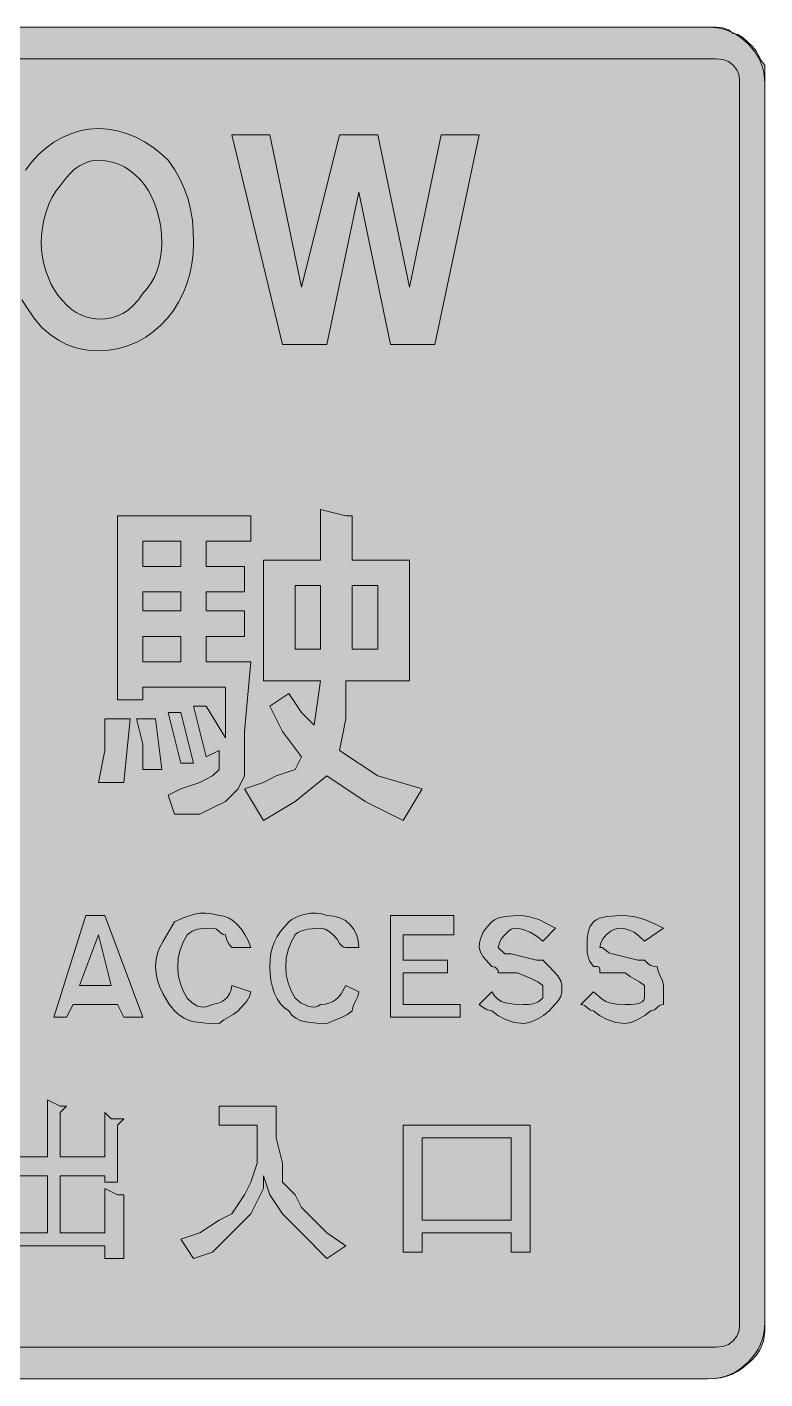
# Model space of a CAD drawing. Header units: metres. Extents: x 149 to 418, y 8 to 263.
# Drawn here: x 278.8 to 418.3, y 7.7 to 263.3 of the extents above; entities that cross this region are included whole.
import ezdxf

# ---------------------------------------------------------------- set-up
doc = ezdxf.new("R2010")
doc.units = ezdxf.units.M
for name, color, linetype, true_color in [('FILL_RED_FF0000', 7, 'Continuous', 0xff0000), ('FILL_WHITE_FFFFFF', 7, 'Continuous', 0xffffff), ('STROKE_RED_FF0000', 7, 'Continuous', 0xff0000), ('STROKE_WHITE_FFFFFF', 7, 'Continuous', 0xffffff)]:
    doc.layers.add(name, color=color, linetype=linetype, true_color=true_color)

msp = doc.modelspace()

# ---------------------------------------------------------------- hatches: boundary and pattern name
at = {"layer": 'FILL_RED_FF0000', "true_color": 0xff0000}
h = msp.add_hatch(color=7, dxfattribs=at)
h.dxf.hatch_style = 1
h.paths.add_polyline_path([(159.39, 13.7), (158.49, 13.83), (157.59, 14.19), (156.69, 14.88), (156, 15.78), (155.64, 16.68), (155.51, 17.58), (155.49, 18.48), (155.49, 252.48), (155.51, 253.38), (155.64, 254.28), (156, 255.18), (156.69, 256.08), (157.59, 256.77), (158.49, 257.13), (159.39, 257.26), (160.29, 257.28), (407.49, 257.28), (409.08, 257.26), (410.34, 257.13), (411.37, 256.77), (412.29, 256.08), (412.98, 255.18), (413.34, 254.28), (413.47, 253.38), (413.49, 252.48), (413.49, 18.48), (413.47, 17.58), (413.34, 16.68), (412.98, 15.78), (412.29, 14.88), (411.37, 14.19), (410.34, 13.83), (409.08, 13.7), (407.49, 13.68), (160.29, 13.68), (159.39, 13.7)])
at = {"layer": 'FILL_WHITE_FFFFFF', "true_color": 0xffffff}
h = msp.add_hatch(color=7, dxfattribs=at)
h.dxf.hatch_style = 1
h.paths.add_polyline_path([(159.39, 7.74), (158.49, 7.9), (157.59, 8.19), (156.69, 8.58), (154.89, 9.7), (153.09, 11.28), (151.51, 13.08), (150.39, 14.88), (150, 15.78), (149.71, 16.68), (149.55, 17.58), (149.49, 18.48), (149.49, 252.48), (149.55, 253.38), (149.71, 254.28), (150, 255.18), (150.39, 256.08), (151.51, 257.88), (153.09, 259.68), (154.89, 261.25), (156.69, 262.38), (157.59, 262.77), (158.49, 263.05), (159.39, 263.22), (160.29, 263.28), (407.49, 263.28), (409.08, 263.26), (410.34, 263.13), (411.37, 262.77), (412.29, 262.08), (413.19, 261.87), (414.09, 261.33), (415.89, 259.68), (416.6, 258.78), (417.09, 257.88), (417.58, 256.98), (418.29, 256.08), (418.29, 252.48), (418.29, 18.48), (418.25, 16.68), (417.99, 14.88), (417.7, 13.98), (417.28, 13.08), (416.68, 12.18), (415.89, 11.28), (414.07, 9.7), (413.13, 9.09), (412.14, 8.58), (411.1, 8.19), (409.98, 7.9), (408.79, 7.74), (407.49, 7.68), (160.29, 7.68), (159.39, 7.74)])
h = msp.add_hatch(color=7, dxfattribs=at)
h.dxf.hatch_style = 1
h.paths.add_polyline_path([(295.87, 243.65), (297.63, 243.13), (299.34, 242.43), (301, 241.56), (302.58, 240.54), (304.09, 239.37), (305.49, 238.08), (306.73, 236.28), (307.76, 234.46), (308.59, 232.62), (309.24, 230.73), (309.72, 228.79), (310.05, 226.77), (310.23, 224.68), (310.29, 222.48), (310.21, 220.47), (309.96, 218.5), (309.55, 216.59), (309, 214.74), (308.29, 212.96), (307.44, 211.28), (306.46, 209.7), (305.34, 208.23), (304.1, 206.89), (302.73, 205.69), (301.25, 204.64), (299.66, 203.75), (297.96, 203.04), (296.16, 202.51), (294.27, 202.19), (292.29, 202.08), (290.89, 202.14), (289.4, 202.34), (287.86, 202.71), (286.29, 203.28), (284.72, 204.07), (283.18, 205.12), (281.69, 206.44), (280.29, 208.08), (279, 209.88), (277.83, 211.68), (276.81, 213.48), (275.94, 215.28), (275.24, 217.08), (274.72, 218.88), (274.4, 220.68), (274.29, 222.48), (274.39, 224.7), (274.67, 226.85), (275.13, 228.93), (275.75, 230.92), (276.53, 232.81), (277.45, 234.59), (278.51, 236.25), (279.69, 237.78), (280.98, 239.17), (282.38, 240.41), (283.86, 241.49), (285.43, 242.39), (287.06, 243.11), (288.76, 243.64), (290.51, 243.97), (292.29, 244.08), (294.09, 243.97), (295.87, 243.65)])
h.paths.add_polyline_path([(290.49, 237.84), (289.59, 237.51), (288.69, 237.03), (287.79, 236.38), (286.89, 235.55), (285.99, 234.52), (285.09, 233.28), (284.25, 232.27), (283.52, 231.09), (282.9, 229.76), (282.39, 228.33), (282, 226.85), (281.71, 225.35), (281.55, 223.88), (281.49, 222.48), (281.55, 221.13), (281.71, 219.79), (281.97, 218.48), (282.33, 217.19), (283.33, 214.76), (283.94, 213.63), (284.64, 212.58), (285.41, 211.61), (286.24, 210.74), (287.13, 209.97), (288.07, 209.32), (289.07, 208.79), (290.1, 208.4), (291.18, 208.16), (292.29, 208.08), (293.59, 208.14), (294.78, 208.32), (295.9, 208.65), (296.94, 209.13), (297.93, 209.78), (298.87, 210.61), (299.79, 211.64), (300.69, 212.88), (301.53, 213.83), (302.27, 214.89), (302.88, 216.02), (303.39, 217.23), (303.78, 218.49), (304.06, 219.8), (304.23, 221.13), (304.29, 222.48), (304.23, 224.04), (304.07, 225.56), (303.8, 227.04), (303.43, 228.46), (302.96, 229.82), (302.39, 231.11), (301.73, 232.31), (300.99, 233.43), (300.16, 234.45), (299.25, 235.36), (298.26, 236.15), (297.2, 236.82), (296.07, 237.36), (294.87, 237.75), (293.61, 238), (292.29, 238.08), (291.39, 238.02), (290.49, 237.84)], flags=16)
h = msp.add_hatch(color=7, dxfattribs=at)
h.dxf.hatch_style = 1
h.paths.add_polyline_path([(317.49, 242.88), (324.69, 242.88), (330.69, 214.08), (337.89, 242.88), (345.09, 242.88), (351.09, 214.08), (357.09, 242.88), (364.29, 242.88), (355.89, 203.28), (347.49, 203.28), (341.49, 232.08), (335.49, 203.28), (334.29, 203.28), (327.09, 203.28), (317.49, 242.88)])
h = msp.add_hatch(color=7, dxfattribs=at)
h.dxf.hatch_style = 1
h.paths.add_polyline_path([(340.29, 169.68), (340.29, 162.48), (351.09, 162.48), (351.09, 139.68), (339.09, 139.68), (339.09, 132.48), (337.89, 126.48), (345.09, 121.68), (353.49, 119.28), (349.89, 113.28), (342.69, 116.88), (335.49, 121.68), (329.49, 116.88), (323.49, 113.28), (319.89, 119.28), (323.49, 120.48), (325.89, 121.68), (329.49, 122.88), (330.69, 125.28), (327.09, 130.08), (324.69, 134.88), (328.29, 137.28), (330.69, 133.68), (333.09, 131.28), (334.29, 139.68), (323.49, 139.68), (323.49, 162.48), (334.29, 162.48), (334.29, 172.08), (339.09, 170.88), (340.29, 170.88), (340.29, 169.68)])
h.paths.add_polyline_path([(329.49, 157.68), (329.49, 145.68), (334.29, 145.68), (334.29, 157.68), (329.49, 157.68)], flags=16)
h.paths.add_polyline_path([(345.09, 157.68), (340.29, 157.68), (340.29, 145.68), (345.09, 145.68), (345.09, 157.68)], flags=16)
h = msp.add_hatch(color=7, dxfattribs=at)
h.dxf.hatch_style = 1
h.paths.add_polyline_path([(312.69, 161.28), (319.89, 161.28), (319.89, 156.48), (312.69, 156.48), (312.69, 152.88), (319.89, 152.88), (319.89, 148.08), (312.69, 148.08), (312.69, 143.28), (321.09, 143.28), (319.89, 130.08), (319.89, 126.48), (319.89, 124.08), (319.89, 121.68), (318.69, 119.28), (316.29, 116.88), (313.89, 115.68), (311.49, 114.48), (309.09, 114.48), (306.69, 114.48), (305.49, 118.08), (307.89, 119.28), (311.49, 120.48), (313.89, 121.68), (315.09, 122.88), (315.09, 126.48), (312.69, 125.28), (311.49, 130.08), (310.29, 134.88), (312.69, 134.88), (316.29, 128.88), (316.29, 138.48), (300.69, 138.48), (300.69, 136.08), (295.89, 136.08), (295.89, 170.88), (321.09, 170.88), (321.09, 166.08), (312.69, 166.08), (312.69, 161.28)])
h.paths.add_polyline_path([(300.69, 161.28), (307.89, 161.28), (307.89, 166.08), (300.69, 166.08), (300.69, 161.28)], flags=16)
h.paths.add_polyline_path([(300.69, 156.48), (300.69, 152.88), (307.89, 152.88), (307.89, 156.48), (300.69, 156.48)], flags=16)
h.paths.add_polyline_path([(307.89, 148.08), (300.69, 148.08), (300.69, 143.28), (307.89, 143.28), (307.89, 148.08)], flags=16)
h = msp.add_hatch(color=7, dxfattribs=at)
h.dxf.hatch_style = 1
h.paths.add_polyline_path([(310.29, 124.08), (307.89, 124.08), (305.49, 133.68), (307.89, 133.68), (310.29, 124.08)])
h = msp.add_hatch(color=7, dxfattribs=at)
h.dxf.hatch_style = 1
h.paths.add_polyline_path([(297.09, 120.48), (292.29, 120.48), (293.49, 126.48), (293.49, 132.48), (298.29, 132.48), (297.09, 120.48)])
h = msp.add_hatch(color=7, dxfattribs=at)
h.dxf.hatch_style = 1
h.paths.add_polyline_path([(304.29, 122.88), (300.69, 122.88), (300.69, 127.68), (299.49, 132.48), (303.09, 132.48), (304.29, 122.88)])
h = msp.add_hatch(color=7, dxfattribs=at)
h.dxf.hatch_style = 1
h.paths.add_polyline_path([(300.69, 76.08), (297.09, 76.08), (295.89, 78.48), (287.49, 78.48), (286.29, 76.08), (283.89, 76.08), (289.89, 95.28), (293.49, 95.28), (300.69, 76.08)])
h.paths.add_polyline_path([(292.29, 91.68), (288.69, 82.08), (294.69, 82.08), (292.29, 91.68)], flags=16)
h = msp.add_hatch(color=7, dxfattribs=at)
h.dxf.hatch_style = 1
h.paths.add_polyline_path([(321.09, 80.88), (320.88, 79.98), (320.34, 79.08), (318.69, 77.28), (317.79, 76.57), (316.89, 76.08), (315.99, 75.59), (315.09, 74.88), (312.6, 74.92), (310.44, 75.18), (309.45, 75.47), (308.51, 75.89), (307.59, 76.49), (306.69, 77.28), (305.62, 78.59), (304.44, 80.58), (303.91, 81.76), (303.48, 83.02), (303.2, 84.33), (303.09, 85.68), (303.2, 86.98), (303.48, 88.17), (303.91, 89.29), (304.44, 90.33), (306.69, 94.08), (308.51, 94.94), (310.44, 95.58), (311.48, 95.74), (312.6, 95.77), (313.79, 95.62), (315.09, 95.28), (315.99, 95.17), (316.87, 94.85), (317.73, 94.33), (318.54, 93.63), (319.3, 92.76), (319.98, 91.74), (320.59, 90.57), (321.09, 89.28), (317.49, 89.28), (316.89, 90.03), (316.48, 90.8), (316.29, 91.68), (315.89, 91.73), (315.58, 91.87), (315.09, 92.28), (314.6, 92.69), (314.29, 92.83), (313.89, 92.88), (312.3, 92.86), (311.04, 92.73), (310.01, 92.37), (309.09, 91.68), (308.3, 90.28), (307.74, 88.79), (307.4, 87.25), (307.29, 85.68), (307.4, 84.11), (307.74, 82.57), (308.3, 81.08), (309.09, 79.68), (310.01, 78.82), (311.04, 78.18), (311.63, 78.02), (312.3, 77.99), (313.04, 78.14), (313.89, 78.48), (314.96, 78.7), (315.56, 78.99), (316.14, 79.38), (316.67, 79.89), (317.1, 80.5), (317.38, 81.24), (317.49, 82.08), (321.09, 80.88)])
h = msp.add_hatch(color=7, dxfattribs=at)
h.dxf.hatch_style = 1
h.paths.add_polyline_path([(339.09, 89.28), (338.69, 89.33), (338.38, 89.49), (337.89, 90.03), (337.4, 90.8), (336.69, 91.68), (335.94, 92.28), (335.17, 92.69), (334.29, 92.88), (331.89, 92.73), (330.58, 92.37), (329.99, 92.08), (329.49, 91.68), (328.7, 90.28), (328.14, 88.79), (327.8, 87.25), (327.69, 85.68), (327.8, 84.11), (328.14, 82.57), (328.7, 81.08), (329.49, 79.68), (330.58, 78.82), (331.89, 78.18), (332.56, 78.02), (333.2, 77.99), (333.79, 78.14), (334.29, 78.48), (335.14, 78.54), (335.88, 78.7), (336.55, 78.99), (337.14, 79.38), (337.68, 79.89), (338.17, 80.5), (339.09, 82.08), (341.49, 80.88), (341.3, 79.98), (340.89, 79.08), (340.48, 78.18), (340.29, 77.28), (339.37, 76.57), (338.34, 76.08), (335.49, 74.88), (333.52, 74.92), (331.44, 75.18), (330.46, 75.47), (329.58, 75.89), (328.85, 76.49), (328.29, 77.28), (327.45, 77.84), (326.71, 78.59), (326.1, 79.52), (325.59, 80.58), (325.2, 81.76), (324.91, 83.02), (324.75, 84.33), (324.69, 85.68), (324.75, 86.98), (324.91, 88.17), (325.2, 89.29), (325.59, 90.33), (326.1, 91.32), (326.71, 92.26), (328.29, 94.08), (328.85, 94.53), (329.58, 94.94), (330.46, 95.3), (331.44, 95.58), (332.47, 95.74), (333.52, 95.77), (334.54, 95.62), (335.49, 95.28), (336.78, 95.17), (337.95, 94.85), (338.97, 94.33), (339.84, 93.63), (340.54, 92.76), (341.06, 91.74), (341.38, 90.57), (341.49, 89.28), (339.09, 89.28)])
h = msp.add_hatch(color=7, dxfattribs=at)
h.dxf.hatch_style = 1
h.paths.add_polyline_path([(347.49, 95.28), (359.49, 95.28), (359.49, 91.68), (349.89, 91.68), (349.89, 86.88), (358.29, 86.88), (358.29, 84.48), (349.89, 84.48), (349.89, 78.48), (360.69, 78.48), (360.69, 76.08), (347.49, 76.08), (347.49, 95.28)])
h = msp.add_hatch(color=7, dxfattribs=at)
h.dxf.hatch_style = 1
h.paths.add_polyline_path([(375.09, 86.88), (376.29, 86.88), (377.49, 85.68), (379.14, 83.88), (379.68, 82.98), (379.89, 82.08), (379.89, 80.88), (379.68, 79.98), (379.14, 79.08), (377.49, 77.28), (376.4, 76.4), (375.09, 75.63), (373.78, 75.09), (372.69, 74.88), (370.91, 75.09), (369.24, 75.63), (367.8, 76.4), (366.69, 77.28), (365.81, 77.47), (365.04, 77.88), (364.29, 78.48), (366.69, 80.88), (367.19, 80.09), (367.8, 79.49), (368.48, 79.07), (369.24, 78.78), (370.91, 78.52), (372.69, 78.48), (373.59, 78.5), (374.49, 78.63), (375.39, 78.99), (376.29, 79.68), (376.29, 82.08), (375.37, 82.79), (374.34, 83.28), (371.49, 84.48), (367.89, 84.48), (367.84, 84.88), (367.7, 85.17), (367.29, 85.53), (366.69, 85.68), (365.04, 87.48), (364.5, 88.38), (364.29, 89.28), (364.34, 90.13), (364.5, 90.87), (365.04, 92.13), (365.81, 93.16), (366.69, 94.08), (367.19, 94.48), (367.78, 94.77), (369.09, 95.13), (371.49, 95.28), (372.73, 95.23), (373.8, 95.07), (375.54, 94.53), (378.69, 92.88), (376.29, 90.48), (375.2, 91.36), (373.89, 92.13), (372.58, 92.67), (371.49, 92.88), (370.78, 92.86), (370.29, 92.73), (369.8, 92.37), (369.09, 91.68), (368.49, 90.93), (368.08, 90.16), (367.89, 89.28), (369.09, 88.08), (370.29, 88.08), (375.09, 86.88)])
h = msp.add_hatch(color=7, dxfattribs=at)
h.dxf.hatch_style = 1
h.paths.add_polyline_path([(394.29, 86.88), (395.49, 86.88), (396.2, 86.19), (396.69, 85.83), (397.18, 85.7), (397.89, 85.68), (398.08, 84.78), (398.49, 83.88), (398.9, 82.98), (399.09, 82.08), (399.09, 80.88), (399.09, 79.68), (399.09, 78.48), (398.69, 78.43), (398.38, 78.29), (397.89, 77.88), (397.4, 77.47), (397.09, 77.33), (396.69, 77.28), (395.6, 76.4), (394.29, 75.63), (392.98, 75.09), (391.89, 74.88), (390.11, 75.09), (388.44, 75.63), (387, 76.4), (385.89, 77.28), (385.49, 77.33), (385.18, 77.47), (384.69, 77.88), (384.2, 78.29), (383.89, 78.43), (383.49, 78.48), (385.89, 80.88), (387.5, 79.49), (388.21, 79.07), (388.89, 78.78), (390.28, 78.52), (391.89, 78.48), (392.96, 78.5), (394.14, 78.63), (394.67, 78.77), (395.1, 78.99), (395.38, 79.28), (395.49, 79.68), (395.49, 82.08), (394.59, 82.79), (393.69, 83.28), (392.79, 83.77), (391.89, 84.48), (387.09, 84.48), (387.07, 85.17), (386.94, 85.53), (386.58, 85.66), (385.89, 85.68), (385.2, 86.58), (384.84, 87.48), (384.71, 88.38), (384.69, 89.28), (384.71, 90.87), (384.84, 92.13), (385.2, 93.16), (385.89, 94.08), (386.39, 94.48), (387, 94.77), (388.44, 95.13), (390.11, 95.26), (391.89, 95.28), (393.69, 95.07), (395.49, 94.53), (397.29, 93.76), (399.09, 92.88), (395.49, 90.48), (394.57, 91.36), (393.54, 92.13), (392.28, 92.67), (391.54, 92.83), (390.69, 92.88), (389.94, 92.73), (389.17, 92.37), (388.29, 91.68), (387.69, 90.93), (387.28, 90.16), (387.09, 89.28), (387.49, 89.23), (387.8, 89.09), (388.29, 88.68), (388.78, 88.27), (389.09, 88.13), (389.49, 88.08), (394.29, 86.88)])
h = msp.add_hatch(color=7, dxfattribs=at)
h.dxf.hatch_style = 1
h.paths.add_polyline_path([(274.29, 56.88), (275.49, 56.88), (274.29, 55.68), (274.29, 49.68), (282.69, 49.68), (282.69, 60.48), (285.09, 59.28), (286.29, 59.28), (285.09, 58.08), (285.09, 49.68), (293.49, 49.68), (293.49, 58.08), (294.69, 56.88), (295.89, 56.88), (297.09, 56.88), (295.89, 55.68), (295.89, 44.88), (293.49, 44.88), (293.49, 46.08), (285.09, 46.08), (285.09, 35.28), (293.49, 35.28), (293.49, 43.68), (295.89, 42.48), (297.09, 42.48), (297.09, 41.28), (297.09, 30.48), (293.49, 30.48), (293.49, 32.88), (274.29, 32.88), (274.29, 30.48), (270.69, 30.48), (270.69, 43.68), (273.09, 43.68), (274.29, 42.48), (274.29, 41.28), (274.29, 35.28), (282.69, 35.28), (282.69, 46.08), (274.29, 46.08), (274.29, 44.88), (271.89, 44.88), (271.89, 58.08), (273.09, 56.88), (274.29, 56.88)])
h = msp.add_hatch(color=7, dxfattribs=at)
h.dxf.hatch_style = 1
h.paths.add_polyline_path([(325.89, 59.28), (325.89, 53.28), (327.09, 48.48), (327.09, 44.88), (329.49, 42.48), (330.69, 40.08), (333.09, 37.68), (335.49, 35.28), (339.09, 32.88), (335.49, 30.48), (330.69, 35.28), (327.09, 38.88), (324.69, 42.48), (323.49, 46.08), (323.49, 43.68), (322.29, 41.28), (321.09, 38.88), (319.89, 37.68), (317.49, 35.28), (316.29, 34.08), (313.89, 31.68), (310.29, 30.48), (307.89, 34.08), (311.49, 35.28), (315.09, 37.68), (317.49, 38.88), (319.89, 42.48), (321.09, 44.88), (322.29, 48.48), (322.29, 52.08), (322.29, 55.68), (315.09, 55.68), (315.09, 59.28), (325.89, 59.28)])
h = msp.add_hatch(color=7, dxfattribs=at)
h.dxf.hatch_style = 1
h.paths.add_polyline_path([(373.89, 55.68), (373.89, 31.68), (370.29, 31.68), (370.29, 35.28), (353.49, 35.28), (353.49, 31.68), (349.89, 31.68), (349.89, 55.68), (373.89, 55.68)])
h.paths.add_polyline_path([(370.29, 53.28), (353.49, 53.28), (353.49, 37.68), (370.29, 37.68), (370.29, 53.28)], flags=16)

# ---------------------------------------------------------------- linework, layer by layer
at = {"layer": 'FILL_RED_FF0000', "lineweight": 0, "true_color": 0xff0000}
msp.add_lwpolyline([(160.29, 257.28), (407.49, 257.28), (409.08, 257.26), (410.34, 257.13), (411.37, 256.77), (412.29, 256.08), (412.98, 255.18), (413.34, 254.28), (413.47, 253.38), (413.49, 252.48), (413.49, 18.48), (413.47, 17.58), (413.34, 16.68), (412.98, 15.78), (412.29, 14.88), (411.37, 14.19), (410.34, 13.83), (409.08, 13.7), (407.49, 13.68), (160.29, 13.68)], dxfattribs=at)
at = {"layer": 'FILL_WHITE_FFFFFF', "lineweight": 0, "true_color": 0xffffff}
for points in [[(160.29, 263.28), (407.49, 263.28), (409.08, 263.26), (410.34, 263.13), (411.37, 262.77), (412.29, 262.08), (413.19, 261.87), (414.09, 261.33), (415.89, 259.68), (416.6, 258.78), (417.09, 257.88), (417.58, 256.98), (418.29, 256.08), (418.29, 252.48), (418.29, 18.48), (418.25, 16.68), (417.99, 14.88), (417.7, 13.98), (417.28, 13.08), (416.68, 12.18), (415.89, 11.28), (414.07, 9.7), (413.13, 9.09), (412.14, 8.58), (411.1, 8.19), (409.98, 7.9), (408.79, 7.74), (407.49, 7.68), (160.29, 7.68)], [(278.51, 236.25), (279.69, 237.78), (280.98, 239.17), (282.38, 240.41), (283.86, 241.49), (285.43, 242.39), (287.06, 243.11), (288.76, 243.64), (290.51, 243.97), (292.29, 244.08), (294.09, 243.97), (295.87, 243.65), (297.63, 243.13), (299.34, 242.43), (301, 241.56), (302.58, 240.54), (304.09, 239.37), (305.49, 238.08), (306.73, 236.28), (307.76, 234.46), (308.59, 232.62), (309.24, 230.73), (309.72, 228.79), (310.05, 226.77), (310.23, 224.68), (310.29, 222.48), (310.21, 220.47), (309.96, 218.5), (309.55, 216.59), (309, 214.74), (308.29, 212.96), (307.44, 211.28), (306.46, 209.7), (305.34, 208.23), (304.1, 206.89), (302.73, 205.69), (301.25, 204.64), (299.66, 203.75), (297.96, 203.04), (296.16, 202.51), (294.27, 202.19), (292.29, 202.08), (290.89, 202.14), (289.4, 202.34), (287.86, 202.71), (286.29, 203.28), (284.72, 204.07), (283.18, 205.12), (281.69, 206.44), (280.29, 208.08), (279, 209.88), (277.83, 211.68)], [(274.29, 49.68), (282.69, 49.68), (282.69, 60.48), (285.09, 59.28), (286.29, 59.28), (285.09, 58.08), (285.09, 49.68), (293.49, 49.68), (293.49, 58.08), (294.69, 56.88), (295.89, 56.88), (297.09, 56.88), (295.89, 55.68), (295.89, 44.88), (293.49, 44.88), (293.49, 46.08), (285.09, 46.08), (285.09, 35.28), (293.49, 35.28), (293.49, 43.68), (295.89, 42.48), (297.09, 42.48), (297.09, 41.28), (297.09, 30.48), (293.49, 30.48), (293.49, 32.88), (274.29, 32.88)], [(274.29, 35.28), (282.69, 35.28), (282.69, 46.08), (274.29, 46.08)]]:
    msp.add_lwpolyline(points, dxfattribs=at)
for points in [[(317.49, 242.88), (324.69, 242.88), (330.69, 214.08), (337.89, 242.88), (345.09, 242.88), (351.09, 214.08), (357.09, 242.88), (364.29, 242.88), (355.89, 203.28), (347.49, 203.28), (341.49, 232.08), (335.49, 203.28), (334.29, 203.28), (327.09, 203.28)], [(290.49, 237.84), (289.59, 237.51), (288.69, 237.03), (287.79, 236.38), (286.89, 235.55), (285.99, 234.52), (285.09, 233.28), (284.25, 232.27), (283.52, 231.09), (282.9, 229.76), (282.39, 228.33), (282, 226.85), (281.71, 225.35), (281.55, 223.88), (281.49, 222.48), (281.55, 221.13), (281.71, 219.79), (281.97, 218.48), (282.33, 217.19), (283.33, 214.76), (283.94, 213.63), (284.64, 212.58), (285.41, 211.61), (286.24, 210.74), (287.13, 209.97), (288.07, 209.32), (289.07, 208.79), (290.1, 208.4), (291.18, 208.16), (292.29, 208.08), (293.59, 208.14), (294.78, 208.32), (295.9, 208.65), (296.94, 209.13), (297.93, 209.78), (298.87, 210.61), (299.79, 211.64), (300.69, 212.88), (301.53, 213.83), (302.27, 214.89), (302.88, 216.02), (303.39, 217.23), (303.78, 218.49), (304.06, 219.8), (304.23, 221.13), (304.29, 222.48), (304.23, 224.04), (304.07, 225.56), (303.8, 227.04), (303.43, 228.46), (302.96, 229.82), (302.39, 231.11), (301.73, 232.31), (300.99, 233.43), (300.16, 234.45), (299.25, 235.36), (298.26, 236.15), (297.2, 236.82), (296.07, 237.36), (294.87, 237.75), (293.61, 238), (292.29, 238.08), (291.39, 238.02)], [(340.29, 169.68), (340.29, 162.48), (351.09, 162.48), (351.09, 139.68), (339.09, 139.68), (339.09, 132.48), (337.89, 126.48), (345.09, 121.68), (353.49, 119.28), (349.89, 113.28), (342.69, 116.88), (335.49, 121.68), (329.49, 116.88), (323.49, 113.28), (319.89, 119.28), (323.49, 120.48), (325.89, 121.68), (329.49, 122.88), (330.69, 125.28), (327.09, 130.08), (324.69, 134.88), (328.29, 137.28), (330.69, 133.68), (333.09, 131.28), (334.29, 139.68), (323.49, 139.68), (323.49, 162.48), (334.29, 162.48), (334.29, 172.08), (339.09, 170.88), (340.29, 170.88)], [(312.69, 161.28), (319.89, 161.28), (319.89, 156.48), (312.69, 156.48), (312.69, 152.88), (319.89, 152.88), (319.89, 148.08), (312.69, 148.08), (312.69, 143.28), (321.09, 143.28), (319.89, 130.08), (319.89, 126.48), (319.89, 124.08), (319.89, 121.68), (318.69, 119.28), (316.29, 116.88), (313.89, 115.68), (311.49, 114.48), (309.09, 114.48), (306.69, 114.48), (305.49, 118.08), (307.89, 119.28), (311.49, 120.48), (313.89, 121.68), (315.09, 122.88), (315.09, 126.48), (312.69, 125.28), (311.49, 130.08), (310.29, 134.88), (312.69, 134.88), (316.29, 128.88), (316.29, 138.48), (300.69, 138.48), (300.69, 136.08), (295.89, 136.08), (295.89, 170.88), (321.09, 170.88), (321.09, 166.08), (312.69, 166.08)], [(300.69, 161.28), (307.89, 161.28), (307.89, 166.08), (300.69, 166.08)], [(300.69, 156.48), (300.69, 152.88), (307.89, 152.88), (307.89, 156.48)], [(329.49, 157.68), (329.49, 145.68), (334.29, 145.68), (334.29, 157.68)], [(345.09, 157.68), (340.29, 157.68), (340.29, 145.68), (345.09, 145.68)], [(307.89, 148.08), (300.69, 148.08), (300.69, 143.28), (307.89, 143.28)], [(310.29, 124.08), (307.89, 124.08), (305.49, 133.68), (307.89, 133.68)], [(297.09, 120.48), (292.29, 120.48), (293.49, 126.48), (293.49, 132.48), (298.29, 132.48)], [(304.29, 122.88), (300.69, 122.88), (300.69, 127.68), (299.49, 132.48), (303.09, 132.48)], [(300.69, 76.08), (297.09, 76.08), (295.89, 78.48), (287.49, 78.48), (286.29, 76.08), (283.89, 76.08), (289.89, 95.28), (293.49, 95.28)], [(321.09, 80.88), (320.88, 79.98), (320.34, 79.08), (318.69, 77.28), (317.79, 76.57), (316.89, 76.08), (315.99, 75.59), (315.09, 74.88), (312.6, 74.92), (310.44, 75.18), (309.45, 75.47), (308.51, 75.89), (307.59, 76.49), (306.69, 77.28), (305.62, 78.59), (304.44, 80.58), (303.91, 81.76), (303.48, 83.02), (303.2, 84.33), (303.09, 85.68), (303.2, 86.98), (303.48, 88.17), (303.91, 89.29), (304.44, 90.33), (306.69, 94.08), (308.51, 94.94), (310.44, 95.58), (311.48, 95.74), (312.6, 95.77), (313.79, 95.62), (315.09, 95.28), (315.99, 95.17), (316.87, 94.85), (317.73, 94.33), (318.54, 93.63), (319.3, 92.76), (319.98, 91.74), (320.59, 90.57), (321.09, 89.28), (317.49, 89.28), (316.89, 90.03), (316.48, 90.8), (316.29, 91.68), (315.89, 91.73), (315.58, 91.87), (315.09, 92.28), (314.6, 92.69), (314.29, 92.83), (313.89, 92.88), (312.3, 92.86), (311.04, 92.73), (310.01, 92.37), (309.09, 91.68), (308.3, 90.28), (307.74, 88.79), (307.4, 87.25), (307.29, 85.68), (307.4, 84.11), (307.74, 82.57), (308.3, 81.08), (309.09, 79.68), (310.01, 78.82), (311.04, 78.18), (311.63, 78.02), (312.3, 77.99), (313.04, 78.14), (313.89, 78.48), (314.96, 78.7), (315.56, 78.99), (316.14, 79.38), (316.67, 79.89), (317.1, 80.5), (317.38, 81.24), (317.49, 82.08)], [(339.09, 89.28), (338.69, 89.33), (338.38, 89.49), (337.89, 90.03), (337.4, 90.8), (336.69, 91.68), (335.94, 92.28), (335.17, 92.69), (334.29, 92.88), (331.89, 92.73), (330.58, 92.37), (329.99, 92.08), (329.49, 91.68), (328.7, 90.28), (328.14, 88.79), (327.8, 87.25), (327.69, 85.68), (327.8, 84.11), (328.14, 82.57), (328.7, 81.08), (329.49, 79.68), (330.58, 78.82), (331.89, 78.18), (332.56, 78.02), (333.2, 77.99), (333.79, 78.14), (334.29, 78.48), (335.14, 78.54), (335.88, 78.7), (336.55, 78.99), (337.14, 79.38), (337.68, 79.89), (338.17, 80.5), (339.09, 82.08), (341.49, 80.88), (341.3, 79.98), (340.89, 79.08), (340.48, 78.18), (340.29, 77.28), (339.37, 76.57), (338.34, 76.08), (335.49, 74.88), (333.52, 74.92), (331.44, 75.18), (330.46, 75.47), (329.58, 75.89), (328.85, 76.49), (328.29, 77.28), (327.45, 77.84), (326.71, 78.59), (326.1, 79.52), (325.59, 80.58), (325.2, 81.76), (324.91, 83.02), (324.75, 84.33), (324.69, 85.68), (324.75, 86.98), (324.91, 88.17), (325.2, 89.29), (325.59, 90.33), (326.1, 91.32), (326.71, 92.26), (328.29, 94.08), (328.85, 94.53), (329.58, 94.94), (330.46, 95.3), (331.44, 95.58), (332.47, 95.74), (333.52, 95.77), (334.54, 95.62), (335.49, 95.28), (336.78, 95.17), (337.95, 94.85), (338.97, 94.33), (339.84, 93.63), (340.54, 92.76), (341.06, 91.74), (341.38, 90.57), (341.49, 89.28)], [(347.49, 95.28), (359.49, 95.28), (359.49, 91.68), (349.89, 91.68), (349.89, 86.88), (358.29, 86.88), (358.29, 84.48), (349.89, 84.48), (349.89, 78.48), (360.69, 78.48), (360.69, 76.08), (347.49, 76.08)], [(375.09, 86.88), (376.29, 86.88), (377.49, 85.68), (379.14, 83.88), (379.68, 82.98), (379.89, 82.08), (379.89, 80.88), (379.68, 79.98), (379.14, 79.08), (377.49, 77.28), (376.4, 76.4), (375.09, 75.63), (373.78, 75.09), (372.69, 74.88), (370.91, 75.09), (369.24, 75.63), (367.8, 76.4), (366.69, 77.28), (365.81, 77.47), (365.04, 77.88), (364.29, 78.48), (366.69, 80.88), (367.19, 80.09), (367.8, 79.49), (368.48, 79.07), (369.24, 78.78), (370.91, 78.52), (372.69, 78.48), (373.59, 78.5), (374.49, 78.63), (375.39, 78.99), (376.29, 79.68), (376.29, 82.08), (375.37, 82.79), (374.34, 83.28), (371.49, 84.48), (367.89, 84.48), (367.84, 84.88), (367.7, 85.17), (367.29, 85.53), (366.69, 85.68), (365.04, 87.48), (364.5, 88.38), (364.29, 89.28), (364.34, 90.13), (364.5, 90.87), (365.04, 92.13), (365.81, 93.16), (366.69, 94.08), (367.19, 94.48), (367.78, 94.77), (369.09, 95.13), (371.49, 95.28), (372.73, 95.23), (373.8, 95.07), (375.54, 94.53), (378.69, 92.88), (376.29, 90.48), (375.2, 91.36), (373.89, 92.13), (372.58, 92.67), (371.49, 92.88), (370.78, 92.86), (370.29, 92.73), (369.8, 92.37), (369.09, 91.68), (368.49, 90.93), (368.08, 90.16), (367.89, 89.28), (369.09, 88.08), (370.29, 88.08)], [(394.29, 86.88), (395.49, 86.88), (396.2, 86.19), (396.69, 85.83), (397.18, 85.7), (397.89, 85.68), (398.08, 84.78), (398.49, 83.88), (398.9, 82.98), (399.09, 82.08), (399.09, 80.88), (399.09, 79.68), (399.09, 78.48), (398.69, 78.43), (398.38, 78.29), (397.89, 77.88), (397.4, 77.47), (397.09, 77.33), (396.69, 77.28), (395.6, 76.4), (394.29, 75.63), (392.98, 75.09), (391.89, 74.88), (390.11, 75.09), (388.44, 75.63), (387, 76.4), (385.89, 77.28), (385.49, 77.33), (385.18, 77.47), (384.69, 77.88), (384.2, 78.29), (383.89, 78.43), (383.49, 78.48), (385.89, 80.88), (387.5, 79.49), (388.21, 79.07), (388.89, 78.78), (390.28, 78.52), (391.89, 78.48), (392.96, 78.5), (394.14, 78.63), (394.67, 78.77), (395.1, 78.99), (395.38, 79.28), (395.49, 79.68), (395.49, 82.08), (394.59, 82.79), (393.69, 83.28), (392.79, 83.77), (391.89, 84.48), (387.09, 84.48), (387.07, 85.17), (386.94, 85.53), (386.58, 85.66), (385.89, 85.68), (385.2, 86.58), (384.84, 87.48), (384.71, 88.38), (384.69, 89.28), (384.71, 90.87), (384.84, 92.13), (385.2, 93.16), (385.89, 94.08), (386.39, 94.48), (387, 94.77), (388.44, 95.13), (390.11, 95.26), (391.89, 95.28), (393.69, 95.07), (395.49, 94.53), (397.29, 93.76), (399.09, 92.88), (395.49, 90.48), (394.57, 91.36), (393.54, 92.13), (392.28, 92.67), (391.54, 92.83), (390.69, 92.88), (389.94, 92.73), (389.17, 92.37), (388.29, 91.68), (387.69, 90.93), (387.28, 90.16), (387.09, 89.28), (387.49, 89.23), (387.8, 89.09), (388.29, 88.68), (388.78, 88.27), (389.09, 88.13), (389.49, 88.08)], [(292.29, 91.68), (288.69, 82.08), (294.69, 82.08)], [(325.89, 59.28), (325.89, 53.28), (327.09, 48.48), (327.09, 44.88), (329.49, 42.48), (330.69, 40.08), (333.09, 37.68), (335.49, 35.28), (339.09, 32.88), (335.49, 30.48), (330.69, 35.28), (327.09, 38.88), (324.69, 42.48), (323.49, 46.08), (323.49, 43.68), (322.29, 41.28), (321.09, 38.88), (319.89, 37.68), (317.49, 35.28), (316.29, 34.08), (313.89, 31.68), (310.29, 30.48), (307.89, 34.08), (311.49, 35.28), (315.09, 37.68), (317.49, 38.88), (319.89, 42.48), (321.09, 44.88), (322.29, 48.48), (322.29, 52.08), (322.29, 55.68), (315.09, 55.68), (315.09, 59.28)], [(373.89, 55.68), (373.89, 31.68), (370.29, 31.68), (370.29, 35.28), (353.49, 35.28), (353.49, 31.68), (349.89, 31.68), (349.89, 55.68)], [(370.29, 53.28), (353.49, 53.28), (353.49, 37.68), (370.29, 37.68)]]:
    msp.add_lwpolyline(points, close=True, dxfattribs=at)
at = {"layer": 'STROKE_RED_FF0000', "lineweight": 0, "true_color": 0xff0000}
for points in [[(418.29, 18.48), (418.29, 252.48), (418.23, 253.59), (418.07, 254.67), (417.81, 255.7), (417.45, 256.7), (416.99, 257.64), (416.45, 258.53), (415.14, 260.13), (413.54, 261.44), (412.65, 261.98), (411.71, 262.44), (410.71, 262.8), (409.68, 263.06), (408.6, 263.22), (407.49, 263.28), (160.29, 263.28)], [(160.29, 7.68), (407.49, 7.68), (408.6, 7.74), (409.68, 7.9), (410.71, 8.16), (411.71, 8.52), (412.65, 8.98), (413.54, 9.52), (415.14, 10.83), (416.45, 12.43), (416.99, 13.32), (417.45, 14.26), (417.81, 15.26), (418.07, 16.29), (418.23, 17.37), (418.29, 18.48)]]:
    msp.add_lwpolyline(points, dxfattribs=at)
at = {"layer": 'STROKE_WHITE_FFFFFF', "lineweight": 0, "true_color": 0xffffff}
for points in [[(373.29, 88.32), (373.29, 88.32)], [(393.29, 88.32), (393.29, 88.32)]]:
    msp.add_lwpolyline(points, dxfattribs=at)

doc.saveas('drawing.dxf')
